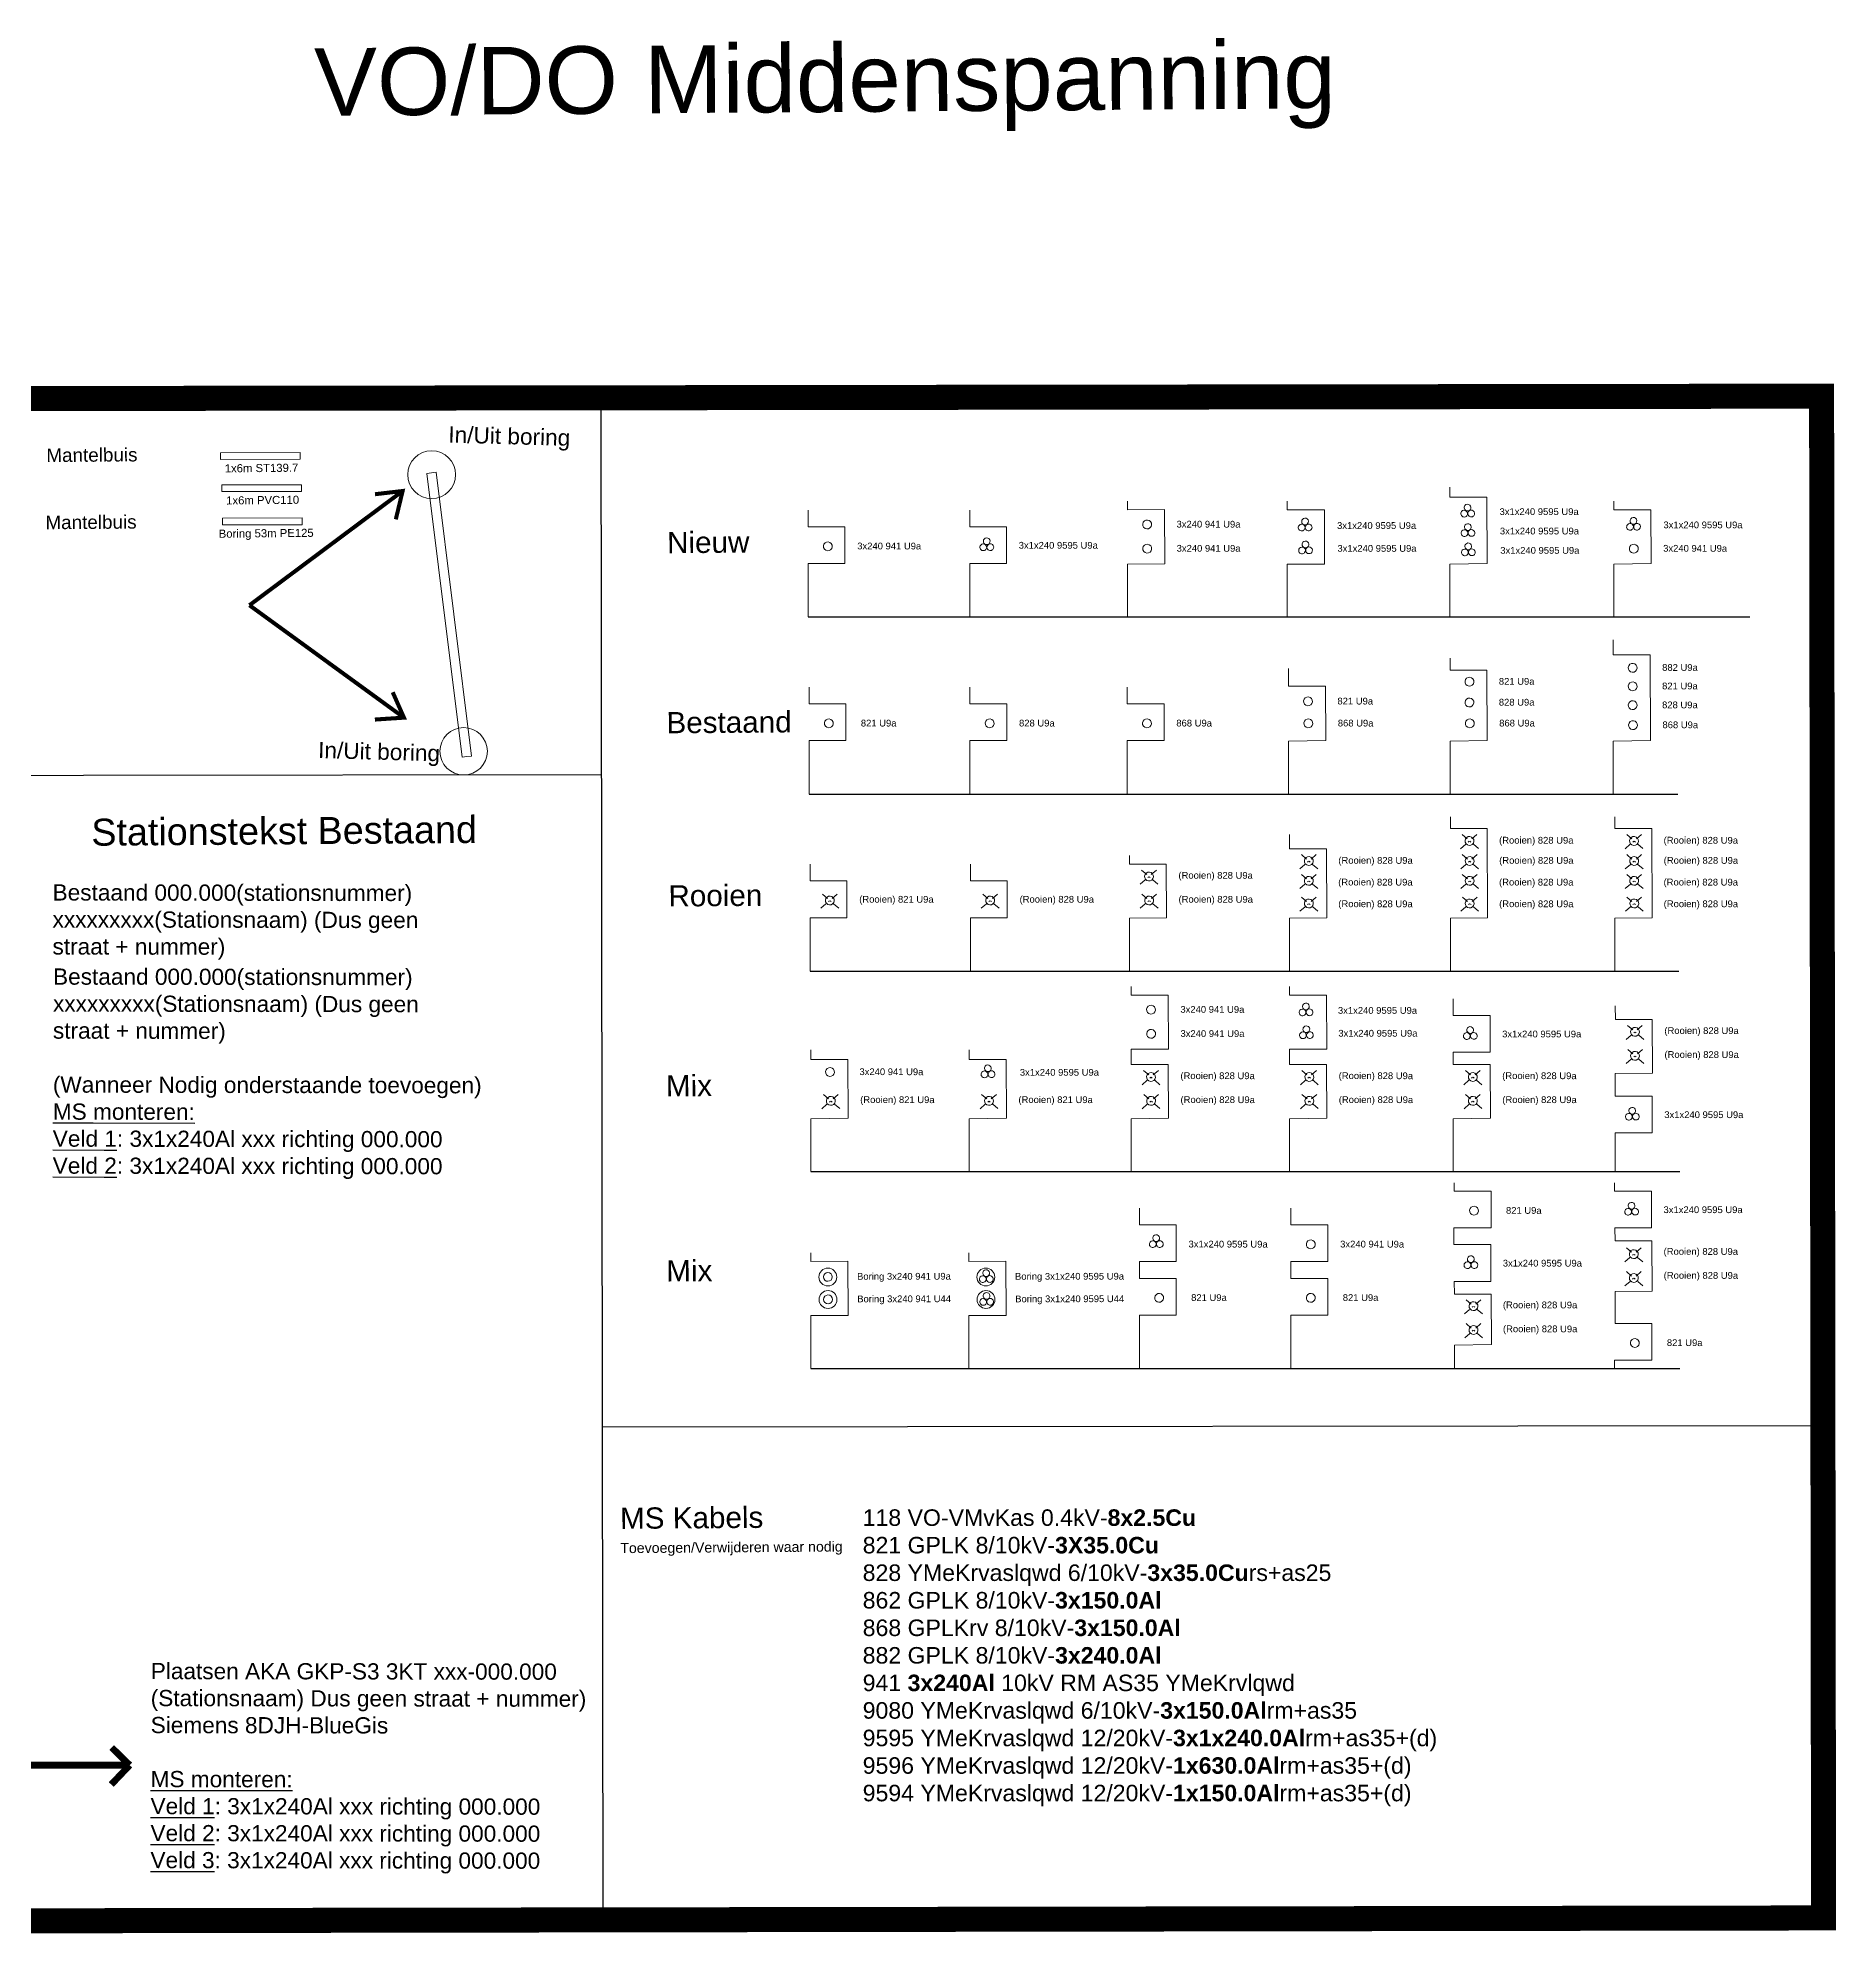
# Model space of a CAD drawing. Header units: metres. Extents: x 342 to 6270, y 11 to 2199.
# Drawn here: x 667.6 to 800.9, y 91.1 to 231.5 of the extents above; entities that cross this region are included whole.
import ezdxf

# ---------------------------------------------------------------- set-up
doc = ezdxf.new("R2010")
doc.units = ezdxf.units.M
doc.linetypes.add('DASHDOT', pattern=[1, 0.5, -0.25, 0, -0.25])
doc.linetypes.add('DASHED', pattern=[0.75, 0.5, -0.25])
for name, color, linetype, lineweight in [('01 - Bestaande kabel', 125, 'Continuous', 0), ('01 - Geulbak Bestaand', 18, 'Continuous', 0), ('01 - Geulbak MS', 5, 'Continuous', 0), ('01 - Mantelbuis', 6, 'Continuous', 0), ('Aansluiting LS K09', 104, 'DASHED', 0), ('Aansluiting LS K10', 1, 'DASHED', 0), ('Aansluiting LS K12', 201, 'DASHED', 0), ('Akkoord', 1, 'Continuous', 0), ('E_LV_CABLE_POINT', 125, 'Continuous', 0)]:
    doc.layers.add(name, color=color, linetype=linetype, lineweight=lineweight)
doc.layers.add('01 - Station', color=7, linetype='Continuous')
doc.layers.add('Opmerking', color=7, linetype='Continuous')
doc.layers.add('01-Te Rooien Kabel', color=160, linetype='DASHDOT', lineweight=0, true_color=0x1940ff)
doc.layers.add('Aansluiting LS K05', color=6, linetype='DASHED', lineweight=0, true_color=0xeb00eb)
doc.styles.add('TM-0.5', font='', dxfattribs={"height": 0.5})
doc.styles.get('TM-0.5').set_extended_font_data('Arial Nova Light')

# ---------------------------------------------------------------- blocks, each defined once
blk = doc.blocks.new('E_LV_CABLE_POINT_POSITION_MAP_2')
at = {"color": 0, "linetype": 'ByBlock'}
for start, end in [(48.652161, 228.652161), (228.652161, 48.652161)]:
    blk.add_arc((-0.5, 0), 124999.9, start, end, dxfattribs=at)

msp = doc.modelspace()

# ---------------------------------------------------------------- linework, layer by layer
at = {"layer": '01 - Geulbak Bestaand', "color": 5, "linetype": 'Continuous', "ltscale": 0.0035}
for points in [[(784.37137, 175.52937), (784.37137, 179.44807), (787.12986, 179.48935), (787.10681, 185.84262), (784.37137, 185.84679), (784.37137, 186.94437)], [(772.27311, 175.52937), (772.27311, 179.44807), (775.0316, 179.48935), (775.00855, 184.70618), (772.27311, 184.71035), (772.27311, 185.58853)], [(760.31296, 175.52937), (760.31296, 179.44807), (763.07146, 179.48935), (763.0484, 183.51803), (760.31296, 183.5222), (760.31296, 184.83342)]]:
    msp.add_lwpolyline(points, dxfattribs=at)
at = {"layer": '01 - Geulbak MS', "linetype": 'Continuous', "ltscale": 0.0035}
for points in [[(772.27085, 188.64907), (772.27085, 192.56777), (775.02935, 192.60905), (775.00629, 197.53206), (772.27085, 197.52657), (772.27085, 198.26846)], [(748.36899, 188.64907), (748.36899, 192.56777), (751.12763, 192.58378), (751.10443, 196.60683), (748.36899, 196.58718), (748.36899, 197.2244)], [(760.20325, 188.64907), (760.20325, 192.56777), (762.96168, 192.5636), (762.96776, 196.583), (760.20325, 196.58718), (760.20325, 197.2244)], [(784.42373, 188.64907), (784.42373, 192.56777), (787.18223, 192.60905), (787.15917, 196.58304), (784.42373, 196.58718), (784.42373, 197.2244)], [(724.91908, 147.56443), (724.91908, 151.48313), (727.67758, 151.52441), (727.65452, 155.85539), (724.91908, 155.85596), (724.91908, 156.57737)], [(736.64503, 147.56443), (736.64503, 151.48313), (739.40352, 151.52441), (739.38047, 155.85539), (736.64503, 155.85596), (736.64503, 156.57737)]]:
    msp.add_lwpolyline(points, dxfattribs=at)
at = {"layer": '01 - Mantelbuis', "color": 6, "linetype": 'Continuous'}
for p, q in [((681.15682, 200.8111), (687.05764, 200.82598)), ((681.15682, 200.8111), (681.15745, 200.56111)), ((681.15808, 200.31111), (681.15745, 200.56111)), ((681.15808, 200.31111), (687.0589, 200.32598)), ((687.05764, 200.82598), (687.05827, 200.57598)), ((687.0589, 200.32598), (687.05827, 200.57598)), ((681.26331, 198.4336), (687.16413, 198.44847)), ((681.26331, 198.4336), (681.26394, 198.1836)), ((681.26457, 197.9336), (681.26394, 198.1836)), ((687.16413, 198.44847), (687.16476, 198.19847)), ((687.16539, 197.94847), (687.16476, 198.19847)), ((696.45461, 199.27995), (696.80192, 199.32324)), ((699.07433, 178.26265), (696.45461, 199.27995)), ((697.14923, 199.36654), (696.80192, 199.32324)), ((699.76896, 178.34924), (697.14923, 199.36654)), ((681.26457, 197.9336), (687.16539, 197.94847)), ((681.31808, 195.97074), (687.2189, 195.98561)), ((681.31808, 195.97074), (681.31871, 195.72074)), ((681.31935, 195.47074), (681.31871, 195.72074)), ((681.31935, 195.47074), (687.22016, 195.48561)), ((687.2189, 195.98561), (687.21953, 195.73561)), ((687.22016, 195.48561), (687.21953, 195.73561)), ((699.07433, 178.26265), (699.42165, 178.30595)), ((699.76896, 178.34924), (699.42165, 178.30595))]:
    msp.add_line(p, q, dxfattribs=at)
at = {"layer": '01 - Station'}
for points in [[(709.52326, 92.13366), (709.37352, 204.88422)], [(724.70137, 188.64907), (794.48578, 188.64907)], [(632.58147, 176.87618), (709.41058, 176.97821)], [(724.77394, 175.52937), (789.16207, 175.52937)], [(724.84651, 162.40967), (789.23464, 162.40967)], [(724.91908, 147.56443), (789.30722, 147.56443)], [(724.91642, 132.97474), (789.30456, 132.97474)], [(709.47476, 128.649), (799.90826, 128.7653)]]:
    msp.add_lwpolyline(points, dxfattribs=at)
at = {"layer": '01 - Station', "const_width": 0.5}
for points in [[(674.43343, 103.59727), (673.09777, 104.89785)], [(666.72774, 103.59727), (674.43343, 103.59727)], [(674.43343, 103.59727), (673.06352, 102.15979)]]:
    msp.add_lwpolyline(points, dxfattribs=at)
at = {"layer": '01-Te Rooien Kabel'}
for points in [[(774.37985, 171.48524), (773.05961, 172.63392)], [(773.06083, 171.48385), (774.37864, 172.63532)], [(786.57243, 171.48524), (785.25218, 172.63392)], [(785.2534, 171.48385), (786.57121, 172.63532)], [(750.62845, 168.84538), (749.30821, 169.99406)], [(749.30943, 168.84399), (750.62724, 169.99545)], [(762.46832, 169.99545), (761.14808, 171.14413)], [(761.14929, 169.99406), (762.4671, 171.14553)], [(774.38727, 169.99545), (773.06703, 171.14413)], [(773.06824, 169.99406), (774.38605, 171.14553)], [(786.57984, 169.99545), (785.2596, 171.14413)], [(785.26082, 169.99406), (786.57863, 171.14553)], [(762.46832, 168.52634), (761.14808, 169.67502)], [(761.14929, 168.52495), (762.4671, 169.67641)], [(774.38727, 168.52634), (773.06703, 169.67502)], [(773.06824, 168.52495), (774.38605, 169.67641)], [(786.57984, 168.52634), (785.2596, 169.67502)], [(785.26082, 168.52495), (786.57863, 169.67641)], [(726.97265, 167.07137), (725.65241, 168.22005)], [(725.65362, 167.06998), (726.97143, 168.22144)], [(738.85646, 167.07137), (737.53622, 168.22005)], [(737.53743, 167.06998), (738.85524, 168.22144)], [(750.63533, 167.07137), (749.31509, 168.22005)], [(749.31631, 167.06998), (750.63412, 168.22144)], [(762.4752, 166.85308), (761.15496, 168.00176)], [(761.15617, 166.85169), (762.47398, 168.00315)], [(774.39415, 166.85308), (773.07391, 168.00176)], [(773.07512, 166.85169), (774.39293, 168.00315)], [(786.58672, 166.85308), (785.26648, 168.00176)], [(785.2677, 166.85169), (786.58551, 168.00315)], [(786.63852, 157.34141), (785.31827, 158.49009)], [(785.31949, 157.34002), (786.6373, 158.49148)], [(786.6454, 155.5674), (785.32515, 156.71608)], [(785.32637, 155.566), (786.64418, 156.71747)], [(750.77451, 154.00014), (749.45426, 155.14882)], [(749.45548, 153.99875), (750.77329, 155.15021)], [(762.50276, 154.00014), (761.18252, 155.14882)], [(761.18373, 153.99875), (762.50155, 155.15021)], [(774.62247, 154.00014), (773.30223, 155.14882)], [(773.30344, 153.99875), (774.62125, 155.15021)], [(727.04522, 152.22613), (725.72498, 153.37481)], [(725.72619, 152.22473), (727.044, 153.3762)], [(738.77116, 152.22613), (737.45092, 153.37481)], [(737.45214, 152.22473), (738.76995, 153.3762)], [(750.78138, 152.22613), (749.46114, 153.37481)], [(749.46236, 152.22473), (750.78017, 153.3762)], [(762.50964, 152.22613), (761.1894, 153.37481)], [(761.19061, 152.22473), (762.50843, 153.3762)], [(774.62935, 152.22613), (773.30911, 153.37481)], [(773.31032, 152.22473), (774.62813, 153.3762)], [(786.55108, 140.87626), (785.23084, 142.02494)], [(785.23205, 140.87486), (786.54986, 142.02633)], [(786.55796, 139.10225), (785.23772, 140.25093)], [(785.23893, 139.10085), (786.55674, 140.25232)], [(774.67118, 137.02394), (773.35094, 138.17262)], [(773.35216, 137.02254), (774.66997, 138.17401)], [(774.67806, 135.24993), (773.35782, 136.39861)], [(773.35904, 135.24853), (774.67685, 136.4)]]:
    msp.add_lwpolyline(points, dxfattribs=at)
at = {"layer": 'Aansluiting LS K10', "linetype": 'Continuous'}
for centre, radius in [((696.81011, 199.19096), 1.77201), ((699.17775, 178.70002), 1.75648)]:
    msp.add_circle(centre, radius, dxfattribs=at)
at = {"layer": 'Aansluiting LS K12', "linetype": 'Continuous'}
for centre in [(726.16938, 139.75552), (737.87415, 139.75552), (726.18262, 138.08514), (737.88738, 138.08514)]:
    msp.add_circle(centre, 0.66213, dxfattribs=at)
at = {"layer": 'Akkoord', "linetype": 'Continuous', "const_width": 0.3}
for points in [[(683.30444, 189.51713), (694.65624, 197.97936)], [(694.15098, 195.8789), (694.65624, 197.97936), (692.61068, 197.7406)], [(683.30444, 189.51713), (694.75607, 181.19048)], [(692.60032, 181.04918), (694.75607, 181.19048), (693.92061, 183.07286)]]:
    msp.add_lwpolyline(points, dxfattribs=at)

# ---------------------------------------------------------------- block references
at = {"layer": 'E_LV_CABLE_POINT', "linetype": 'Continuous', "xscale": 2e-06, "yscale": 2e-06, "rotation": 92.0343371947521}
for p in [(773.5742, 196.74911), (761.2783, 195.27245), (761.53071, 195.71934), (761.79811, 195.28046), (773.32179, 196.30221), (773.59831, 195.31063), (773.84161, 196.31023), (785.61196, 195.32032), (785.86437, 195.76722), (786.13177, 195.32833), (737.68862, 193.80871), (737.94103, 194.25561), (738.20843, 193.81673), (761.30784, 193.57953), (761.56025, 194.02643), (761.82766, 193.58754), (773.3459, 194.86373), (773.62785, 193.8793), (773.86572, 194.87174), (773.37544, 193.4324), (773.89526, 193.44042), (761.34497, 159.35483), (761.59738, 159.80173), (761.86479, 159.36285), (761.37452, 157.66192), (761.62693, 158.10881), (761.89433, 157.66993), (773.51334, 157.6068), (773.76575, 158.0537), (774.03316, 157.61481), (737.77217, 154.76873), (738.02458, 155.21563), (738.29199, 154.77674), (785.52939, 151.62801), (785.7818, 152.07491), (786.04921, 151.63603), (785.47274, 144.58998), (785.72515, 145.03688), (785.99255, 144.59799), (750.24731, 142.18833), (750.49972, 142.63523), (750.76712, 142.19634), (773.56206, 140.6306), (773.81447, 141.0775), (774.08187, 140.63861), (737.64828, 139.60021), (737.90069, 140.04711), (738.1681, 139.60823), (737.67783, 137.9073), (737.93024, 138.35419), (738.19764, 137.91531)]:
    msp.add_blockref('E_LV_CABLE_POINT_POSITION_MAP_2', p, dxfattribs=at)
at = {"layer": 'E_LV_CABLE_POINT', "linetype": 'Continuous', "xscale": 2.6314757119e-06, "yscale": 2.6314757119e-06, "zscale": 1.315737855950715}
for p, rotation in [((749.82781, 195.50255), 102.9872754220219), ((726.16738, 193.88511), 102.9872754220219), ((749.835, 193.71386), 102.9872754220219), ((785.88975, 193.71386), 102.9872754220219), ((773.71259, 183.85663), 102.9872754220219), ((785.81413, 184.88453), 102.9872754220219), ((761.75108, 182.39529), 102.9872754220219), ((773.71123, 182.31285), 102.9872754220219), ((785.81085, 183.51443), 102.9872754220219), ((785.80949, 182.11332), 102.9872754220219), ((726.23995, 180.76541), 102.9872754220219), ((738.15601, 180.76541), 102.9872754220219), ((749.81231, 180.76541), 102.9872754220219), ((761.77898, 180.76541), 102.9872754220219), ((773.73912, 180.76541), 102.9872754220219), ((785.83738, 180.63721), 102.9872754220219), ((773.71973, 172.05958), 102.9872754220219), ((785.9123, 172.05958), 102.9872754220219), ((761.8082, 170.5698), 102.9872754220219), ((773.72715, 170.5698), 102.9872754220219), ((785.91972, 170.5698), 102.9872754220219), ((749.96833, 169.41972), 102.9872754220219), ((761.8082, 169.10068), 102.9872754220219), ((773.72715, 169.10068), 102.9872754220219), ((785.91972, 169.10068), 102.9872754220219), ((726.31253, 167.64571), 102.9872754220219), ((738.19634, 167.64571), 102.9872754220219), ((749.97521, 167.64571), 102.9872754220219), ((761.81508, 167.42742), 102.9872754220219), ((773.73403, 167.42742), 102.9872754220219), ((785.9266, 167.42742), 102.9872754220219), ((750.11577, 159.55722), 102.9872754220219), ((750.12296, 157.76852), 102.9872754220219), ((785.97839, 157.91575), 102.9872754220219), ((785.98527, 156.14174), 102.9872754220219), ((726.3306, 154.93995), 102.9872754220219), ((750.11438, 154.57448), 102.9872754220219), ((761.84264, 154.57448), 102.9872754220219), ((773.96235, 154.57448), 102.9872754220219), ((726.3851, 152.80047), 102.9872754220219), ((738.11104, 152.80047), 102.9872754220219), ((750.12126, 152.80047), 102.9872754220219), ((761.84952, 152.80047), 102.9872754220219), ((773.96923, 152.80047), 102.9872754220219), ((774.04873, 144.66637), 102.9872754220219), ((761.95393, 142.17041), 102.9872754220219), ((785.89096, 141.4506), 102.9872754220219), ((726.16952, 139.76416), 19.47769960909215), ((785.89784, 139.67659), 102.9872754220219), ((726.18276, 138.09378), 19.47769960909215), ((750.7167, 138.21078), 102.9872754220219), ((761.9539, 138.21078), 102.9872754220219), ((774.01106, 137.59828), 102.9872754220219), ((774.01794, 135.82427), 102.9872754220219), ((785.97017, 134.86927), 102.9872754220219)]:
    msp.add_blockref('E_LV_CABLE_POINT_POSITION_MAP_2', p, dxfattribs=dict(at, rotation=rotation))

# ---------------------------------------------------------------- texts
at = {"attachment_point": 1, "rotation": 0.4247719, "style": 'TM-0.5'}
for s, width, insert, char_height in [('VO/DO Middenspanning', 78.392368, (688.08254, 230.77571), 5), ('Mantelbuis ', 18.9857139, (668.25071, 201.12427), 1), ('Mantelbuis ', 18.9857139, (668.18268, 196.14646), 1), ('Nieuw', 18.9857139, (714.24859, 194.94255), 1.571688), ('Bestaand', 18.9857139, (714.20194, 181.60287), 1.571688), ('Stationstekst Bestaand', 29.7762328, (671.57943, 173.70032), 2), ('Rooien', 18.9857139, (714.34767, 168.77155), 1.571688), ('Mix', 18.9857139, (714.16124, 154.70308), 1.571688), ('Mix', 18.9857139, (714.18833, 140.99248), 1.571688), ('MS Kabels\\P{\\H0.47719x;Toevoegen/Verwijderen waar nodig}', 23.9441877, (710.76242, 122.66816), 1.5716876)]:
    msp.add_mtext_dynamic_manual_height_columns(s, width=width, gutter_width=23.74305, heights=[0], dxfattribs=dict(at, insert=insert, char_height=char_height))
at = {"insert": (728.74972, 122.54409), "char_height": 1.22391233, "attachment_point": 1, "style": 'TM-0.5'}
msp.add_mtext_dynamic_manual_height_columns('118\\~VO{\\fArial|b0|i0|c0|p34;-}VMvKas\\~0.4kV{\\fArial|b0|i0|c0|p34;-\\fArial Nova Light|b1|i0|c0|p34;8x2.5Cu\\P}821 GPLK 8/10kV-{\\fArial Nova Light|b1|i0|c0|p34;3X35.0Cu }\\P828\\~YMeKrvaslqwd\\~6/10kV{\\fArial|b0|i0|c0|p34;-\\fArial Nova Light|b1|i0|c0|p34;3x35.0Cu}rs+as25\\P862\\~GPLK\\~8/10kV{\\fArial|b0|i0|c0|p34;-\\fArial Nova Light|b1|i0|c0|p34;3x150.0Al\\P}868\\~GPLKrv\\~8/10kV{\\fArial|b0|i0|c0|p34;-\\fArial Nova Light|b1|i0|c0|p34;3x150.0Al\\P}882\\~GPLK\\~8/10kV{\\fArial|b0|i0|c0|p34;-\\fArial Nova Light|b1|i0|c0|p34;3x240.0Al\\P}941 {\\fArial Nova Light|b1|i0|c0|p34;3x240Al} 10kV RM AS35 YMeKrvlqwd{\\fArial Nova Light|b1|i0|c0|p34;\\P}9080\\~YMeKrvaslqwd\\~6/10kV{\\fArial|b0|i0|c0|p34;-\\fArial Nova Light|b1|i0|c0|p34;3x150.0Al}rm+as35^J9595\\~YMeKrvaslqwd\\~12/20kV{\\fArial|b0|i0|c0|p34;-\\fArial Nova Light|b1|i0|c0|p34;3x1x240.0Al}rm+as35+(d)\\P9596\\~YMeKrvaslqwd\\~12/20kV{\\fArial|b0|i0|c0|p34;-\\fArial Nova Light|b1|i0|c0|p34;1x630.0Al}rm+as35+(d) \\P9594\\~YMeKrvaslqwd\\~12/20kV{\\fArial|b0|i0|c0|p34;-\\fArial Nova Light|b1|i0|c0|p34;1x150.0Al}rm+as35+(d)', width=45.157061, gutter_width=1223.91233, heights=[39.64355], dxfattribs=at)
at = {"layer": '01 - Mantelbuis', "char_height": 0.6, "attachment_point": 1, "rotation": 0.5792304, "style": 'TM-0.5'}
for s, insert in [('1x6m ST139.7', (681.47223, 199.95582)), ('1x6m PVC110', (681.57872, 197.57831)), ('Boring 53m PE125', (681.02579, 195.11545))]:
    msp.add_mtext_dynamic_manual_height_columns(s, width=23.3714101, gutter_width=2.5, heights=[0], dxfattribs=dict(at, insert=insert))
at = {"layer": 'Aansluiting LS K05', "insert": (740.31196, 193.95536), "char_height": 0.5, "attachment_point": 4, "rotation": 359.9791616, "style": 'TM-0.5', "bg_fill": 3, "box_fill_scale": 1.5, "bg_fill_color": 256, "bg_fill_transparency": 0}
msp.add_mtext_dynamic_manual_height_columns('{\\fArial|b0|i0|c0|p34;3x1x240 9595 U9a}', width=5.8395839, gutter_width=2.5, heights=[0], dxfattribs=at)
at = {"layer": 'Opmerking', "color": 1, "linetype": 'DASHED', "char_height": 1.2, "attachment_point": 1, "rotation": 358.4135105, "style": 'TM-0.5'}
for insert in [(698.06335, 202.76916), (688.41476, 179.40129)]:
    msp.add_mtext_dynamic_manual_height_columns('In/Uit boring', width=11.0500872, gutter_width=2.5, heights=[0], dxfattribs=dict(at, insert=insert))

# ---------------------------------------------------------------- next in the draw order: linework, layer by layer
at = {"layer": '01 - Geulbak MS'}
msp.add_lwpolyline([(736.67849, 196.56926), (736.67849, 195.33067), (739.41349, 195.33067), (739.41349, 192.6087), (736.67852, 192.6087), (736.67849, 188.64907)], dxfattribs=at)
at = {"layer": 'Aansluiting LS K09', "linetype": 'Continuous', "const_width": 1.85405}
msp.add_lwpolyline([(799.81021, 205.00432), (799.95518, 92.27835), (632.69464, 92.01073), (632.54425, 204.78218), (799.81021, 205.00432)], dxfattribs=at)

# ---------------------------------------------------------------- next in the draw order: texts
at = {"layer": '01 - Bestaande kabel', "color": 7, "insert": (654.39988, 196.93513), "char_height": 0.45, "attachment_point": 1, "style": 'TM-0.5', "bg_fill": 3, "box_fill_scale": 1.5, "bg_fill_color": 256, "bg_fill_transparency": 0}
msp.add_mtext_dynamic_manual_height_columns('Bestaand', width=23.3714101, gutter_width=2.5, heights=[0], dxfattribs=at)
at = {"layer": '01 - Bestaande kabel', "char_height": 0.5, "attachment_point": 4, "rotation": 359.907337, "style": 'TM-0.5', "bg_fill": 3, "box_fill_scale": 1.5, "bg_fill_color": 256, "bg_fill_transparency": 0}
for s, width, insert in [('{\\fArial|b0|i0|c0|p34; 821 U9a  }', 3.2126924, (728.41962, 180.78517)), ('{\\fArial|b0|i0|c0|p34;828 U9a  }', 2.7581839, (740.33567, 180.78517)), ('{\\fArial|b0|i0|c0|p34;868 U9a  }', 2.7581852, (751.99197, 180.78517)), ('\\pxt11;{\\fArial|b0|i0|c0|p34;868 U9a  }', 2.8893618, (763.95864, 180.78517)), ('{\\fArial|b0|i0|c0|p34;868 U9a  }', 2.8020178, (775.91879, 180.78517)), ('{\\fArial|b0|i0|c0|p34;868 U9a  }', 2.7746346, (788.01704, 180.65698)), ('{\\fArial|b0|i0|c0|p34; 821 U9a  }', 3.2126924, (776.22839, 144.68614)), ('{\\fArial|b0|i0|c0|p34; 821 U9a  }', 3.2126924, (752.89636, 138.23055)), ('{\\fArial|b0|i0|c0|p34; 821 U9a  }', 3.2126924, (764.13356, 138.23055)), ('{\\fArial|b0|i0|c0|p34; 821 U9a  }', 3.2126924, (788.14983, 134.88903))]:
    msp.add_mtext_dynamic_manual_height_columns(s, width=width, gutter_width=2.5, heights=[0], dxfattribs=dict(at, insert=insert))
at = {"layer": '01-Te Rooien Kabel', "char_height": 0.5, "attachment_point": 4, "rotation": 359.907337, "style": 'TM-0.5', "bg_fill": 3, "box_fill_scale": 1.5, "bg_fill_color": 256, "bg_fill_transparency": 0}
for s, insert in [('{\\fArial|b0|i0|c0|p34;(Rooien) 821 U9a  }', (728.49219, 167.66548)), ('{\\fArial|b0|i0|c0|p34;(Rooien) 828 U9a  }', (740.376, 167.66548)), ('{\\fArial|b0|i0|c0|p34;(Rooien) 828 U9a  }', (752.15487, 167.66548)), ('{\\fArial|b0|i0|c0|p34;(Rooien) 828 U9a  }', (763.99474, 167.32964)), ('{\\fArial|b0|i0|c0|p34;(Rooien) 828 U9a  }', (775.91369, 167.32964)), ('{\\fArial|b0|i0|c0|p34;(Rooien) 828 U9a  }', (788.10626, 167.32964)), ('{\\fArial|b0|i0|c0|p34;(Rooien) 828 U9a  }', (788.16494, 156.1615)), ('{\\fArial|b0|i0|c0|p34;(Rooien) 821 U9a  }', (728.56476, 152.82023)), ('{\\fArial|b0|i0|c0|p34;(Rooien) 821 U9a  }', (740.2907, 152.82023)), ('{\\fArial|b0|i0|c0|p34;(Rooien) 828 U9a  }', (752.30093, 152.82023)), ('{\\fArial|b0|i0|c0|p34;(Rooien) 828 U9a  }', (764.02918, 152.82023)), ('{\\fArial|b0|i0|c0|p34;(Rooien) 828 U9a  }', (776.14889, 152.82023)), ('{\\fArial|b0|i0|c0|p34;(Rooien) 828 U9a  }', (788.10828, 139.80341)), ('{\\fArial|b0|i0|c0|p34;(Rooien) 828 U9a  }', (776.19761, 135.84403))]:
    msp.add_mtext_dynamic_manual_height_columns(s, width=5.7137082, gutter_width=2.5, heights=[0], dxfattribs=dict(at, insert=insert))
at = {"layer": 'Aansluiting LS K05', "char_height": 0.5, "attachment_point": 4, "style": 'TM-0.5', "bg_fill": 3, "box_fill_scale": 1.5, "bg_fill_color": 256, "bg_fill_transparency": 0}
for s, width, insert, rotation in [('{\\fArial|b0|i0|c0|p34;3x240 941 U9a  }', 4.8382457, (752.00747, 195.52231), 359.907337), ('{\\fArial|b0|i0|c0|p34;3x1x240 9595 U9a}', 5.8395839, (788.08792, 195.46696), 359.9791616), ('{\\fArial|b0|i0|c0|p34;3x240 941 U9a  }', 4.8382457, (728.34704, 193.90487), 359.907337), ('{\\fArial|b0|i0|c0|p34;3x240 941 U9a  }', 4.8382457, (752.01467, 193.73362), 359.907337), ('{\\fArial|b0|i0|c0|p34;3x1x240 9595 U9a}', 5.8395839, (763.93118, 193.72617), 359.9791616), ('{\\fArial|b0|i0|c0|p34;3x1x240 9595 U9a}', 5.8395839, (775.99879, 193.57904), 359.9791616), ('{\\fArial|b0|i0|c0|p34;3x240 941 U9a  }', 4.8382457, (788.06941, 193.73362), 359.907337), ('{\\fArial|b0|i0|c0|p34;3x1x240 9595 U9a}', 5.8395839, (776.13668, 157.75344), 359.9791616), ('{\\fArial|b0|i0|c0|p34;3x240 941 U9a  }', 4.8382457, (728.51026, 154.95972), 359.907337), ('{\\fArial|b0|i0|c0|p34;3x1x240 9595 U9a}', 5.8395839, (740.39551, 154.91537), 359.9791616), ('{\\fArial|b0|i0|c0|p34;3x1x240 9595 U9a}', 5.8395839, (788.15273, 151.77465), 359.9791616), ('{\\fArial|b0|i0|c0|p34;3x1x240 9595 U9a}', 5.8395839, (788.09608, 144.73662), 359.9791616), ('{\\fArial|b0|i0|c0|p34;3x1x240 9595 U9a  }', 5.8543009, (752.89639, 142.19018), 359.907337), ('{\\fArial|b0|i0|c0|p34;3x240 941 U9a  }', 4.8382457, (764.1336, 142.19018), 359.907337), ('{\\fArial|b0|i0|c0|p34;3x1x240 9595 U9a}', 5.8395839, (776.1854, 140.77724), 359.9791616), ('{\\fArial|b0|i0|c0|p34;Boring 3x240 941 U9a}', 7.1805364, (728.33284, 139.72885), 0.0771591), ('{\\fArial|b0|i0|c0|p34;Boring 3x1x240 9595 U9a}', 8.1616633, (740.0376, 139.72885), 0.0771591)]:
    msp.add_mtext_dynamic_manual_height_columns(s, width=width, gutter_width=2.5, heights=[0], dxfattribs=dict(at, insert=insert, rotation=rotation))
at = {"layer": 'Opmerking', "char_height": 0.5, "attachment_point": 4, "rotation": 359.907337, "style": 'TM-0.5', "bg_fill": 3, "box_fill_scale": 1.5, "bg_fill_color": 256, "bg_fill_transparency": 0}
for s, insert in [('\\A1;{\\H2.4x;\\C7;Bestaand 000.000(stationsnummer) xxxxxxxxx(Stationsnaam) (Dus geen straat + nummer)\\P\\P(Wanneer Nodig onderstaande toevoegen)\\P\\LMS monteren:\\PVeld 1\\l: 3x1x240Al xxx richting 000.000\\L\\PVeld 2\\l: 3x1x240Al xxx richting 000.000}', (668.73837, 154.82941)), ('\\A1;{\\H2.4x;\\C7;Plaatsen AKA GKP-S3 3KT xxx-000.000 \\P(Stationsnaam) Dus geen straat + nummer)\\PSiemens 8DJH-BlueGis\\P\\P\\LMS monteren:\\PVeld 1\\l: 3x1x240Al xxx richting 000.000\\L\\PVeld 2\\l: 3x1x240Al xxx richting 000.000\\P\\LVeld 3\\l: 3x1x240Al xxx richting 000.000}', (675.97992, 103.3859))]:
    msp.add_mtext_dynamic_manual_height_columns(s, width=31.6025507, gutter_width=2.5, heights=[0], dxfattribs=dict(at, insert=insert))

# ---------------------------------------------------------------- next in the draw order: linework, layer by layer
at = {"layer": '01 - Geulbak Bestaand', "color": 5}
for points in [[(724.77394, 183.44956), (724.77394, 182.21098), (727.50894, 182.21098), (727.50894, 179.489), (724.77397, 179.489), (724.77394, 175.52937)], [(736.68999, 183.44956), (736.68999, 182.21098), (739.42499, 182.21098), (739.42499, 179.489), (736.69002, 179.489), (736.68999, 175.52937)], [(748.34629, 183.44956), (748.34629, 182.21098), (751.08129, 182.21098), (751.08129, 179.489), (748.34632, 179.489), (748.34629, 175.52937)], [(772.58271, 146.73123), (772.58271, 146.11194), (775.31771, 146.11194), (775.31771, 143.38996), (772.55193, 143.39114), (772.55193, 142.77185)], [(749.25068, 140.27564), (749.25068, 139.65635), (751.98568, 139.65635), (751.98568, 136.93437), (749.25071, 136.93437), (749.25068, 132.97474)], [(760.48788, 140.27564), (760.48788, 139.65635), (763.22288, 139.65635), (763.22288, 136.93437), (760.48792, 136.93437), (760.48788, 132.97474)], [(784.50415, 136.93413), (784.50415, 136.31483), (787.23915, 136.31483), (787.23915, 133.59286), (784.47337, 133.59404), (784.47337, 132.97474)]]:
    msp.add_lwpolyline(points, dxfattribs=at)
at = {"layer": '01 - Geulbak MS'}
for points in [[(724.70137, 196.56926), (724.70137, 195.33067), (727.43637, 195.33067), (727.43637, 192.6087), (724.7014, 192.6087), (724.70137, 188.64907)], [(724.84651, 170.32986), (724.84651, 169.09128), (727.58151, 169.09128), (727.58151, 166.3693), (724.84654, 166.3693), (724.84651, 162.40967)], [(736.73032, 170.32986), (736.73032, 169.09128), (739.46532, 169.09128), (739.46532, 166.3693), (736.73035, 166.3693), (736.73032, 162.40967)], [(784.51926, 154.38856), (784.51926, 153.14997), (787.25426, 153.14997), (787.25426, 150.428), (784.51929, 150.428), (784.52388, 147.56443)], [(749.25071, 144.85457), (749.25071, 143.61598), (751.98571, 143.61598), (751.98571, 140.894), (749.25068, 140.894), (749.25068, 140.27564), (749.25068, 140.27564)], [(760.48792, 144.85457), (760.48792, 143.61598), (763.22292, 143.61598), (763.22292, 140.894), (760.48788, 140.894), (760.48788, 140.27564), (760.48788, 140.27564)]]:
    msp.add_lwpolyline(points, dxfattribs=at)
at = {"layer": '01 - Geulbak MS', "linetype": 'Continuous', "ltscale": 0.0035}
for points in [[(748.50919, 162.40967), (748.50919, 166.32838), (751.26769, 166.36965), (751.24464, 170.34365), (748.50919, 170.34779), (748.50919, 170.98501)], [(784.51926, 154.38856), (784.51926, 154.8244), (787.27775, 154.86568), (787.2547, 158.83968), (784.52833, 158.84176), (784.52388, 159.84399), (784.52388, 159.84399)], [(748.65525, 147.56443), (748.65525, 151.48313), (751.41374, 151.52441), (751.39069, 155.49841), (748.65525, 155.50255), (748.65525, 156.13976)], [(760.3835, 147.56443), (760.3835, 151.48313), (763.142, 151.52441), (763.11894, 155.49841), (760.3835, 155.50255), (760.3835, 156.13976)], [(772.50321, 147.56443), (772.50321, 151.48313), (775.26171, 151.52441), (775.23865, 155.49841), (772.50784, 155.50257), (772.50784, 155.50257)], [(784.50415, 136.93413), (784.50415, 138.67249), (787.26265, 138.71377), (787.23959, 142.43332), (784.50877, 142.43749), (784.49339, 143.38971)], [(772.59347, 132.97474), (772.59347, 134.71311), (775.35197, 134.75439), (775.32891, 138.47394), (772.5981, 138.47811), (772.58271, 139.43033)]]:
    msp.add_lwpolyline(points, dxfattribs=at)

# ---------------------------------------------------------------- next in the draw order: texts
at = {"layer": '01 - Bestaande kabel', "char_height": 0.5, "attachment_point": 4, "rotation": 359.907337, "style": 'TM-0.5', "bg_fill": 3, "box_fill_scale": 1.5, "bg_fill_color": 256, "bg_fill_transparency": 0}
for s, width, insert in [('{\\fArial|b0|i0|c0|p34;821 U9a  }', 2.7143872, (763.93074, 182.41505)), ('{\\fArial|b0|i0|c0|p34;828 U9a  }', 2.8566971, (775.89089, 182.33262)), ('{\\fArial|b0|i0|c0|p34;828 U9a  }', 2.7198252, (787.98915, 182.13309))]:
    msp.add_mtext_dynamic_manual_height_columns(s, width=width, gutter_width=2.5, heights=[0], dxfattribs=dict(at, insert=insert))
at = {"layer": '01-Te Rooien Kabel', "char_height": 0.5, "attachment_point": 4, "rotation": 359.907337, "style": 'TM-0.5', "bg_fill": 3, "box_fill_scale": 1.5, "bg_fill_color": 256, "bg_fill_transparency": 0}
for insert in [(763.98786, 168.93574), (775.90681, 168.93574), (788.09938, 168.93574)]:
    msp.add_mtext_dynamic_manual_height_columns('{\\fArial|b0|i0|c0|p34;(Rooien) 828 U9a  }', width=5.7137082, gutter_width=2.5, heights=[0], dxfattribs=dict(at, insert=insert))
at = {"layer": 'Aansluiting LS K05', "char_height": 0.5, "attachment_point": 4, "style": 'TM-0.5', "bg_fill": 3, "box_fill_scale": 1.5, "bg_fill_color": 256, "bg_fill_transparency": 0}
for s, width, insert, rotation in [('{\\fArial|b0|i0|c0|p34;3x1x240 9595 U9a}', 5.8395839, (763.90164, 195.41909), 359.9791616), ('{\\fArial|b0|i0|c0|p34;3x1x240 9595 U9a}', 5.8395839, (775.96924, 195.01037), 359.9791616), ('{\\fArial|b0|i0|c0|p34;Boring 3x240 941 U44}', 7.1414973, (728.34607, 138.05846), 0.0771591), ('{\\fArial|b0|i0|c0|p34;Boring 3x1x240 9595 U44}', 8.1616633, (740.05084, 138.05846), 0.0771591)]:
    msp.add_mtext_dynamic_manual_height_columns(s, width=width, gutter_width=2.5, heights=[0], dxfattribs=dict(at, insert=insert, rotation=rotation))
at = {"layer": 'Opmerking', "insert": (668.71341, 166.06435), "char_height": 0.5, "attachment_point": 4, "rotation": 359.907337, "style": 'TM-0.5', "bg_fill": 3, "box_fill_scale": 1.5, "bg_fill_color": 256, "bg_fill_transparency": 0}
msp.add_mtext_dynamic_manual_height_columns('\\A1;{\\H2.4x;\\C7;Bestaand 000.000(stationsnummer) xxxxxxxxx(Stationsnaam) (Dus geen straat + nummer)}', width=31.6025507, gutter_width=2.5, heights=[0], dxfattribs=at)

# ---------------------------------------------------------------- next in the draw order: linework, layer by layer
at = {"layer": '01 - Geulbak MS', "linetype": 'Continuous', "ltscale": 0.0035}
for points in [[(772.29788, 162.40967), (772.29788, 166.32838), (775.05637, 166.36965), (775.03332, 172.97468), (772.29788, 172.96919), (772.29788, 173.83348)], [(784.49045, 162.40967), (784.49045, 166.32838), (787.24895, 166.36965), (787.22589, 172.97468), (784.49045, 172.96919), (784.49045, 173.83348)], [(760.37893, 162.40967), (760.37893, 166.32838), (763.13742, 166.36965), (763.11437, 171.47419), (760.37893, 171.4687), (760.37893, 172.52586)], [(724.91642, 132.97474), (724.91642, 136.89345), (727.67507, 136.90945), (727.65186, 140.93251), (724.91642, 140.91286), (724.91642, 141.55008)], [(736.62119, 132.97474), (736.62119, 136.89345), (739.37983, 136.90945), (739.35663, 140.93251), (736.62119, 140.91286), (736.62119, 141.55008)]]:
    msp.add_lwpolyline(points, dxfattribs=at)

# ---------------------------------------------------------------- next in the draw order: texts
at = {"layer": '01 - Bestaande kabel', "char_height": 0.5, "attachment_point": 4, "rotation": 359.907337, "style": 'TM-0.5', "bg_fill": 3, "box_fill_scale": 1.5, "bg_fill_color": 256, "bg_fill_transparency": 0}
for s, width, insert in [('\\pxt11;{\\fArial|b0|i0|c0|p34;821 U9a  }', 2.7745474, (775.89225, 183.8764)), ('{\\fArial|b0|i0|c0|p34;821 U9a  }', 2.7200022, (787.99051, 183.5342))]:
    msp.add_mtext_dynamic_manual_height_columns(s, width=width, gutter_width=2.5, heights=[0], dxfattribs=dict(at, insert=insert))
at = {"layer": '01-Te Rooien Kabel', "char_height": 0.5, "attachment_point": 4, "rotation": 359.907337, "style": 'TM-0.5', "bg_fill": 3, "box_fill_scale": 1.5, "bg_fill_color": 256, "bg_fill_transparency": 0}
for insert in [(752.14799, 169.43949), (788.15806, 157.93551), (752.29405, 154.59424), (764.0223, 154.59424), (776.14201, 154.59424), (788.1014, 141.57742), (776.19073, 137.61804)]:
    msp.add_mtext_dynamic_manual_height_columns('{\\fArial|b0|i0|c0|p34;(Rooien) 828 U9a  }', width=5.7137082, gutter_width=2.5, heights=[0], dxfattribs=dict(at, insert=insert))
at = {"layer": 'Aansluiting LS K05', "insert": (775.94513, 196.44885), "char_height": 0.5, "attachment_point": 4, "rotation": 359.9791616, "style": 'TM-0.5', "bg_fill": 3, "box_fill_scale": 1.5, "bg_fill_color": 256, "bg_fill_transparency": 0}
msp.add_mtext_dynamic_manual_height_columns('{\\fArial|b0|i0|c0|p34;3x1x240 9595 U9a}', width=5.8395839, gutter_width=2.5, heights=[0], dxfattribs=at)

# ---------------------------------------------------------------- next in the draw order: linework, layer by layer
at = {"layer": '01 - Geulbak MS', "linetype": 'Continuous', "ltscale": 0.0035}
for points in [[(748.65525, 155.50258), (748.65694, 156.62244), (751.41559, 156.63844), (751.39238, 160.63771), (748.65694, 160.64185), (748.65694, 161.27907)], [(760.3835, 155.50258), (760.3852, 156.62244), (763.14384, 156.63844), (763.12064, 160.63771), (760.3852, 160.64185), (760.3852, 161.27907)]]:
    msp.add_lwpolyline(points, dxfattribs=at)
at = {"layer": '01 - Geulbak MS'}
for points in [[(772.50321, 160.36735), (772.50321, 159.12876), (775.23821, 159.12876), (775.23821, 156.40678), (772.50324, 156.40678), (772.50784, 155.50254)], [(784.4626, 146.73123), (784.4626, 146.11194), (787.1976, 146.11194), (787.1976, 143.38996), (784.49338, 143.38996), (784.50877, 142.43749)], [(772.55193, 142.77185), (772.55193, 142.15256), (775.28693, 142.15256), (775.28693, 139.43058), (772.5827, 139.43058), (772.5981, 138.47811)]]:
    msp.add_lwpolyline(points, dxfattribs=at)

# ---------------------------------------------------------------- next in the draw order: texts
at = {"layer": '01 - Bestaande kabel', "insert": (787.99379, 184.9043), "char_height": 0.5, "attachment_point": 4, "rotation": 359.907337, "style": 'TM-0.5', "bg_fill": 3, "box_fill_scale": 1.5, "bg_fill_color": 256, "bg_fill_transparency": 0}
msp.add_mtext_dynamic_manual_height_columns('{\\fArial|b0|i0|c0|p34;882 U9a  }', width=2.6923092, gutter_width=2.5, heights=[0], dxfattribs=at)
at = {"layer": '01-Te Rooien Kabel', "char_height": 0.5, "attachment_point": 4, "rotation": 359.907337, "style": 'TM-0.5', "bg_fill": 3, "box_fill_scale": 1.5, "bg_fill_color": 256, "bg_fill_transparency": 0}
for insert in [(763.99734, 170.54786), (775.91629, 170.54786), (788.10886, 170.54786)]:
    msp.add_mtext_dynamic_manual_height_columns('{\\fArial|b0|i0|c0|p34;(Rooien) 828 U9a  }', width=5.7137082, gutter_width=2.5, heights=[0], dxfattribs=dict(at, insert=insert))

# ---------------------------------------------------------------- next in the draw order: texts
for insert in [(775.90887, 172.03764), (788.10145, 172.03764)]:
    msp.add_mtext_dynamic_manual_height_columns('{\\fArial|b0|i0|c0|p34;(Rooien) 828 U9a  }', width=5.7137082, gutter_width=2.5, heights=[0], dxfattribs=dict(at, insert=insert))
at = {"layer": 'Aansluiting LS K05', "char_height": 0.5, "attachment_point": 4, "style": 'TM-0.5', "bg_fill": 3, "box_fill_scale": 1.5, "bg_fill_color": 256, "bg_fill_transparency": 0}
for s, width, insert, rotation in [('{\\fArial|b0|i0|c0|p34;3x240 941 U9a  }', 4.8382457, (752.29543, 159.57698), 359.907337), ('{\\fArial|b0|i0|c0|p34;3x240 941 U9a  }', 4.8382457, (752.30262, 157.78829), 359.907337), ('{\\fArial|b0|i0|c0|p34;3x1x240 9595 U9a}', 5.8395839, (763.99786, 157.80856), 359.9791616)]:
    msp.add_mtext_dynamic_manual_height_columns(s, width=width, gutter_width=2.5, heights=[0], dxfattribs=dict(at, insert=insert, rotation=rotation))

# ---------------------------------------------------------------- next in the draw order: texts
at = {"layer": 'Aansluiting LS K05', "insert": (763.96831, 159.50148), "char_height": 0.5, "attachment_point": 4, "rotation": 359.9791616, "style": 'TM-0.5', "bg_fill": 3, "box_fill_scale": 1.5, "bg_fill_color": 256, "bg_fill_transparency": 0}
msp.add_mtext_dynamic_manual_height_columns('{\\fArial|b0|i0|c0|p34;3x1x240 9595 U9a}', width=5.8395839, gutter_width=2.5, heights=[0], dxfattribs=at)

doc.saveas('drawing.dxf')
